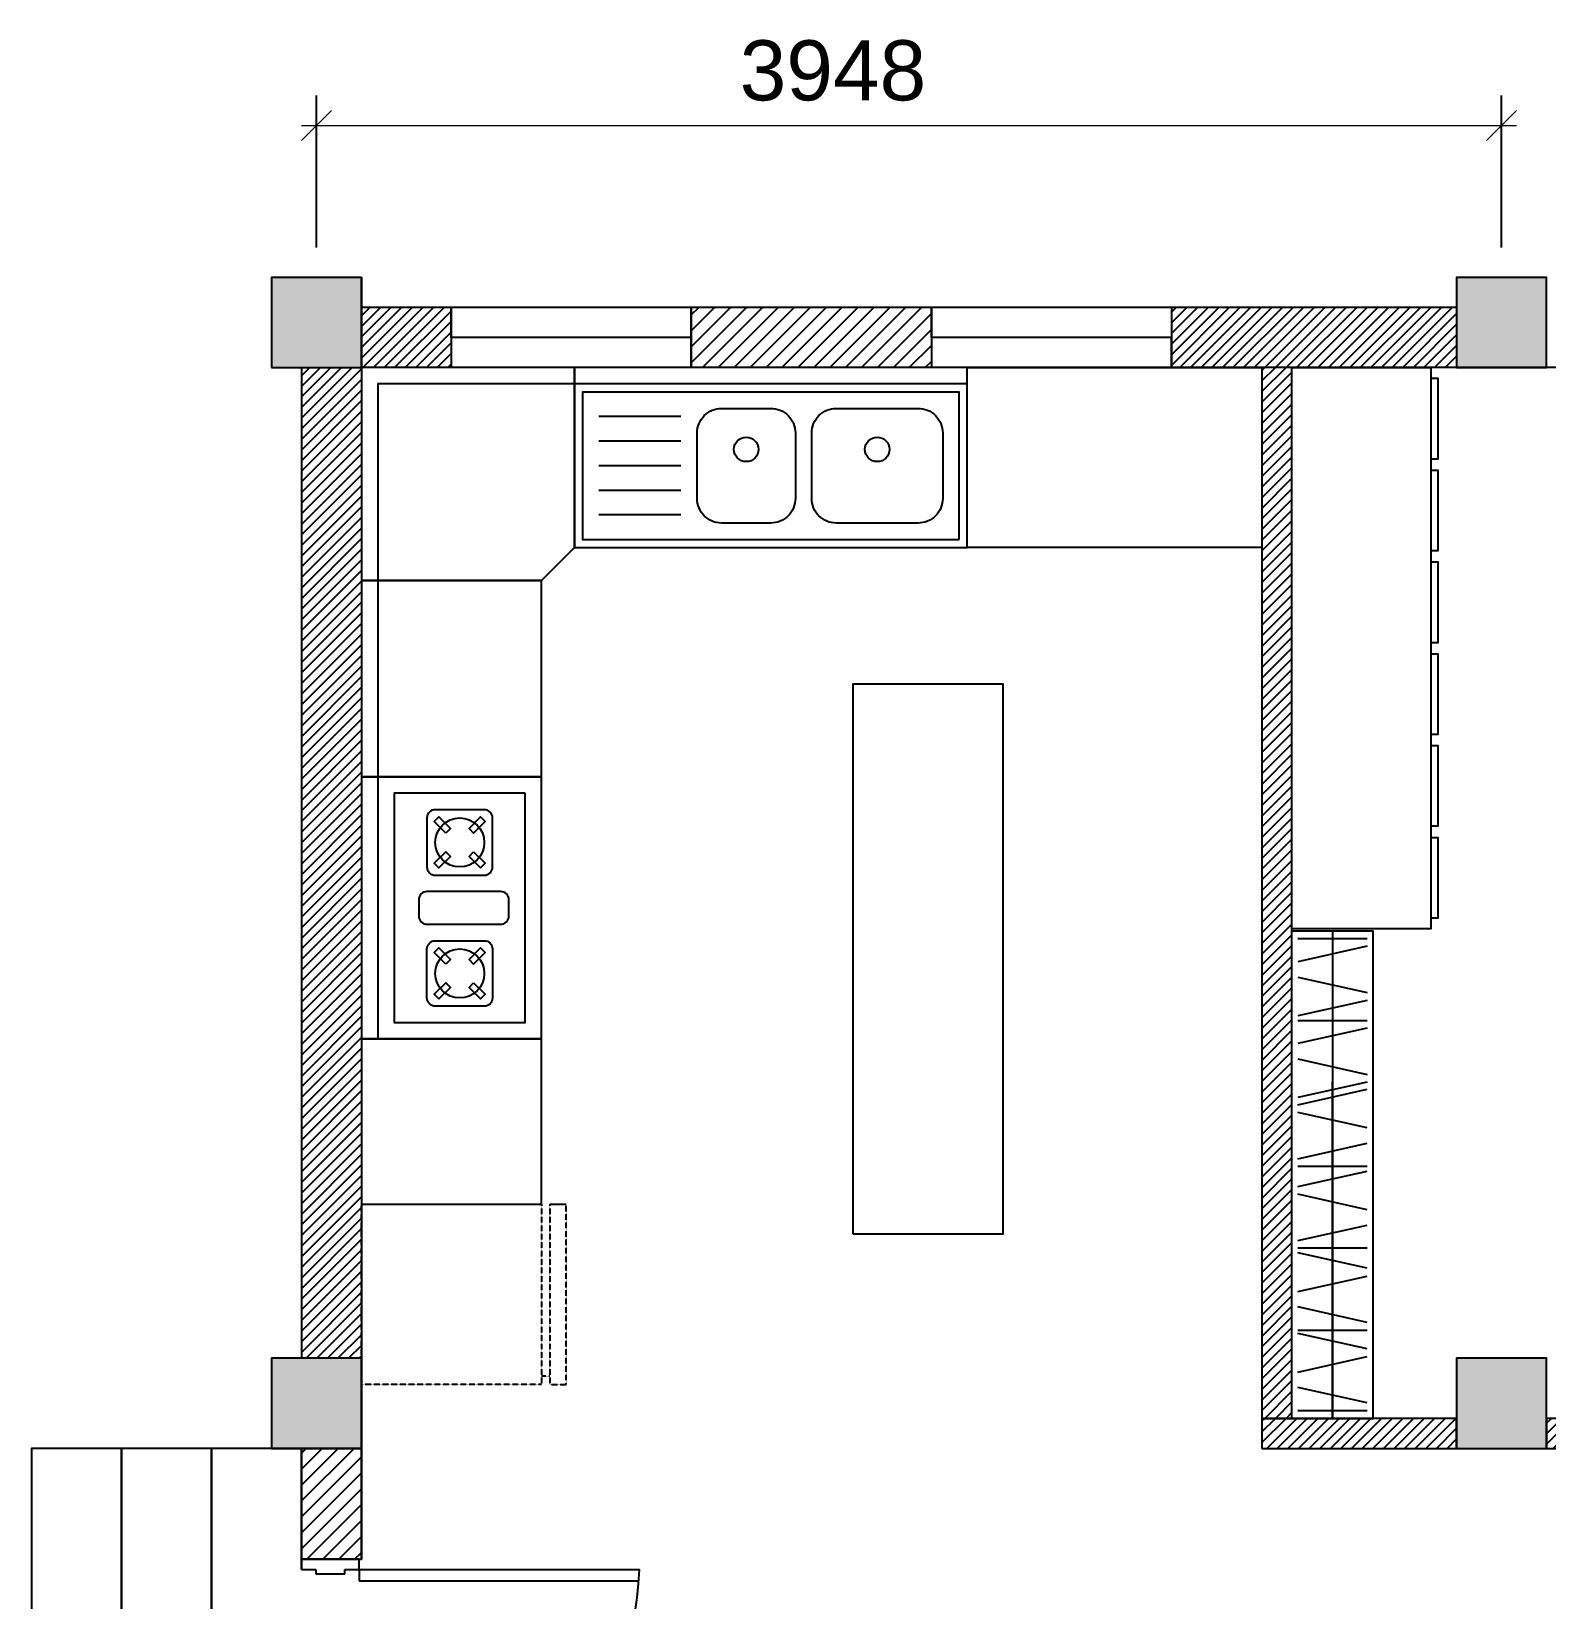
# Model space of a CAD drawing. Header units: millimetres. Extents: x 2361 to 18711, y 31828 to 42097.
# Drawn here: x 2361 to 7410, y 36874 to 42097 of the extents above; entities that cross this region are included whole.
import ezdxf

# ---------------------------------------------------------------- set-up
doc = ezdxf.new("R2010")
doc.units = ezdxf.units.MM
doc.header["$MEASUREMENT"] = 0
doc.linetypes.add('HIDDEN', pattern=[0.375, 0.25, -0.125])
doc.layers.add('A-Door', color=150, linetype='Continuous')
doc.layers.add('NOI THAT', color=42, linetype='Continuous')
doc.styles.get("Standard").update_dxf_attribs({"font": 'arial.ttf'})
doc.dimstyles.new('1-100', dxfattribs={"dimscale": 100, "dimtxt": 2, "dimasz": 1, "dimexe": 1, "dimexo": 1, "dimgap": 0.8, "dimtad": 1, "dimdec": 0, "dimzin": 0, "dimdsep": 46, "dimtxsty": 'Standard', "dimblk": 'OBLIQUE', "dimcen": 0.09, "dimdle": 0.5, "dimclrd": 3, "dimadec": 0, "dimazin": 0, "dimtfac": 1, "dimtdec": 0, "dimtofl": 0, "dimtmove": 0, "dimatfit": 3, "dimldrblk": 'OBLIQUE', "dimfxl": 1, "dimtolj": 1, "dimtzin": 0, "dimlwd": 5, "dimarcsym": 0})

# ---------------------------------------------------------------- blocks, each defined once
blk = doc.blocks.new('DRESSER2X0_5M')
at = {"linetype": 'Continuous'}
for points in [[(38.5, 495.2), (38.5, 520), (326, 520), (326, 495.2)], [(365.6, 495.2), (365.6, 520), (653.1, 520), (653.1, 495.2)], [(692.7, 495.2), (692.7, 520), (980.2, 520), (980.2, 495.2)], [(1019.7, 495.2), (1019.7, 520), (1307.2, 520), (1307.2, 495.2)], [(1346.8, 495.2), (1346.8, 520), (1634.3, 520), (1634.3, 495.2)], [(1673.9, 495.2), (1673.9, 520), (1961.4, 520), (1961.4, 495.2)]]:
    blk.add_lwpolyline(points, dxfattribs=at)
blk.add_lwpolyline([(0, 0), (0, 495.2), (2000, 495.2), (2000, 0)], close=True, dxfattribs=at)
blk = doc.blocks.new('CLOSETROD0_6M')
at = {"linetype": 'Continuous'}
for p, q in [((-228.6, 457.2), (228.6, 558.8)), ((0, 0), (0, 609.6)), ((228.6, 304.8), (-228.6, 406.4)), ((-228.6, 101.6), (228.6, 203.2)), ((228.6, 50.8), (-228.6, 50.8))]:
    blk.add_line(p, q, dxfattribs=at)
blk = doc.blocks.new('5zaneh')
for p, q in [((0, 0), (0, -0.5)), ((0, 0), (3, 0)), ((3, 0), (3, -0.5)), ((3.0038, -0.25), (0.0038, -0.25)), ((0, -0.5), (3, -0.5))]:
    blk.add_line(p, q)
at = {"color": 7, "linetype": 'Continuous'}
for p, xscale, yscale, zscale, rotation in [((0, -0.25), -0.000935039370119739, 0.0009350393700628956, 0.0009350393700808471, 270), ((0.4959, -0.25), -0.000935039370119739, 0.0009350393700628956, 0.0009350393700808471, 270), ((0.9993, -0.25), 0.000935039370119739, 0.000935039370119739, 0.000935039370119739, 270), ((1.5028, -0.25), 0.000935039370119739, 0.000935039370119739, 0.000935039370119739, 270), ((2.4965, -0.25), 0.000935039370119739, 0.000935039370119739, 0.000935039370119739, 90), ((3, -0.25), 0.000935039370119739, 0.000935039370119739, 0.000935039370119739, 90)]:
    blk.add_blockref('CLOSETROD0_6M', p, dxfattribs=dict(at, xscale=xscale, yscale=yscale, zscale=zscale, rotation=rotation))
blk = doc.blocks.new('AP0B08')
at = {"color": 5}
for p, q in [((72, 96), (72, 1028)), ((0, 96), (0, -96)), ((33.6, 96), (0, 96)), ((33.6, 48), (33.6, 96)), ((48, 48), (33.6, 48)), ((48, -48), (48, 48)), ((33.6, -96), (33.6, -48)), ((33.6, -48), (48, -48)), ((0, -96), (33.6, -96))]:
    blk.add_line(p, q, dxfattribs=at)
blk.add_lwpolyline([(33.6, 96), (33.6, 1028.8, -0.396451), (966.4, 96, -0.396451)], format="xyb", dxfattribs=at)
blk.add_lwpolyline([(33.6, 96), (72, 96)], dxfattribs=at)
blk.add_lwpolyline([(1000, 96), (1000, -96), (966.4, -96), (966.4, -48), (952, -48), (952, 48), (966.4, 48), (966.4, 96)], close=True, dxfattribs=at)
blk = doc.blocks.new('_Oblique')
at = {"color": 0, "linetype": 'ByBlock', "lineweight": -2}
blk.add_line((-0.5, -0.5), (0.5, 0.5), dxfattribs=at)
blk = doc.blocks.new('*D47')
at = {"color": 0, "lineweight": -2, "transparency": 16777216}
for p, q in [((3311.4, 41377.7), (3311.4, 41883.8)), ((7259.9, 41377.7), (7259.9, 41883.8)), ((11109.9, 32577.7), (11109.9, 32026.8)), ((11409.9, 32577.7), (11409.9, 32026.8))]:
    blk.add_line(p, q, dxfattribs=at)
at = {"color": 3, "lineweight": 5, "transparency": 16777216}
for p, q in [((3261.4, 41783.8), (7309.9, 41783.8)), ((11059.9, 32126.8), (11409.9, 32126.8)), ((11409.9, 32126.8), (12220, 32126.8))]:
    blk.add_line(p, q, dxfattribs=at)
at = {"layer": 'Defpoints', "color": 0, "transparency": 16777216}
for p in [(7259.9, 41783.8), (3311.4, 41277.7), (7259.9, 41277.7), (11109.9, 32677.7), (11409.9, 32677.7), (11409.9, 32126.8)]:
    blk.add_point(p, dxfattribs=at)
at = {"color": 3, "lineweight": 5, "transparency": 16777216, "xscale": 100, "yscale": 100, "zscale": 100, "rotation": 180}
for p in [(3311.4, 41783.8), (11109.9, 32126.8)]:
    blk.add_blockref('_Oblique', p, dxfattribs=at)
at = {"color": 3, "lineweight": 5, "transparency": 16777216, "xscale": 100, "yscale": 100, "zscale": 100}
for p in [(7259.9, 41783.8), (11409.9, 32126.8)]:
    blk.add_blockref('_Oblique', p, dxfattribs=at)
at = {"color": 0, "transparency": 16777216, "char_height": 200, "attachment_point": 5}
for s, insert in [('\\A1;3948', (5032.1, 41966)), ('\\A1;300', (11919.5, 32308.9))]:
    blk.add_mtext(s, dxfattribs=dict(at, insert=insert))

msp = doc.modelspace()

# ---------------------------------------------------------------- hatches: boundary and pattern name
at = {"true_color": 0xffffff}
h = msp.add_hatch(color=7, dxfattribs=at)
h.dxf.hatch_style = 1
h.paths.add_polyline_path([(3461.4, 41277.7), (3161.4, 41277.7), (3161.4, 40977.7), (3461.4, 40977.7)])
h = msp.add_hatch(color=7, dxfattribs=at)
h.dxf.hatch_style = 1
h.paths.add_polyline_path([(7409.9, 41277.7), (7109.9, 41277.7), (7109.9, 40977.7), (7409.9, 40977.7)])
h = msp.add_hatch(dxfattribs=at)
h.set_pattern_fill('ANSI31', scale=200)
h.paths.add_polyline_path([(3759.9, 41177.7), (3461.4, 41177.7), (3461.4, 40977.7), (3759.9, 40977.7)])
h = msp.add_hatch(dxfattribs=at)
h.set_pattern_fill('ANSI31', scale=300)
h.paths.add_polyline_path([(14141.1, 32977.7), (13472.1, 32977.7), (13472.1, 32777.7), (14141.1, 32777.7)])
h.paths.add_polyline_path([(11109.9, 41177.7), (10913.9, 41177.7), (10913.9, 40977.7), (11109.9, 40977.7)])
h.paths.add_polyline_path([(5359.9, 41177.7), (4559.9, 41177.7), (4559.9, 40977.7), (5359.9, 40977.7)])
h = msp.add_hatch(dxfattribs=at)
h.set_pattern_fill('ANSI31', scale=200)
h.paths.add_polyline_path([(7109.9, 41177.7), (6359.9, 41177.7), (6159.9, 41177.7), (6159.9, 40977.7), (6461.4, 40977.7), (6461.4, 40977.7), (6561.4, 40977.7), (7109.9, 40977.7)])
h = msp.add_hatch(dxfattribs=at)
h.set_pattern_fill('ANSI31', scale=200)
h.paths.add_polyline_path([(3461.4, 40977.7), (3261.4, 40977.7), (3261.4, 37677.7), (3461.4, 37677.7), (3461.4, 38191)])
h = msp.add_hatch(dxfattribs=at)
h.set_pattern_fill('ANSI31', scale=200)
h.paths.add_polyline_path([(6561.4, 39101.4), (6561.4, 40977.7), (6461.4, 40977.7), (6461.4, 40377.7), (6461.4, 37477.7), (6561.4, 37477.7)])
h = msp.add_hatch(color=7, dxfattribs=at)
h.dxf.hatch_style = 1
h.paths.add_polyline_path([(3461.4, 37677.7), (3161.4, 37677.7), (3161.4, 37377.7), (3461.4, 37377.7)])
h = msp.add_hatch(color=7, dxfattribs=at)
h.dxf.hatch_style = 1
h.paths.add_polyline_path([(7409.9, 37677.7), (7109.9, 37677.7), (7109.9, 37377.7), (7409.9, 37377.7)])
h = msp.add_hatch(dxfattribs=at)
h.set_pattern_fill('ANSI31', scale=200)
h.paths.add_polyline_path([(7109.9, 37477.7), (6461.4, 37477.7), (6461.4, 37377.7), (7109.9, 37377.7)])
h = msp.add_hatch(dxfattribs=at)
h.set_pattern_fill('ANSI31', scale=200)
h.paths.add_polyline_path([(9809.9, 37477.7), (7409.9, 37477.7), (7409.9, 37377.7), (9809.9, 37377.7)])
h = msp.add_hatch(dxfattribs=at)
h.set_pattern_fill('ANSI31', scale=300)
h.paths.add_polyline_path([(3461.4, 37377.7), (3261.4, 37377.7), (3261.4, 37008.3), (3453.4, 37008.3), (3461.4, 37008.3)])

# ---------------------------------------------------------------- linework, layer by layer
for p, q in [((3461.4, 41277.7), (3461.4, 37008.3)), ((5479.6, 40923.2), (4170.5, 40923.2)), ((3516, 40268.6), (3516, 39614.1)), ((3516, 39614.1), (3516, 38741.4)), ((3261.4, 36974.7), (3261.4, 37377.7))]:
    msp.add_line(p, q)
at = {"color": 242, "true_color": 0xcd2027}
for p, q in [((3759.9, 41077.7), (3759.9, 41177.7)), ((3759.9, 41177.7), (3759.9, 40977.7)), ((4559.9, 40977.7), (4559.9, 41177.7)), ((4559.9, 41177.7), (4559.9, 40977.7)), ((4559.9, 41177.7), (4559.9, 40977.7)), ((5359.9, 41077.7), (5359.9, 41177.7)), ((5359.9, 41177.7), (5359.9, 40977.7)), ((6159.9, 41177.7), (6159.9, 40977.7)), ((6159.9, 41177.7), (6159.9, 40977.7)), ((4559.9, 41077.7), (3759.9, 41077.7)), ((4559.9, 40977.7), (4559.9, 41077.7)), ((4559.9, 40977.7), (4559.9, 41077.7)), ((6159.9, 41077.7), (5359.9, 41077.7)), ((6159.9, 40977.7), (6159.9, 41077.7)), ((6159.9, 40977.7), (6159.9, 41077.7))]:
    msp.add_line(p, q, dxfattribs=at)
at = {"color": 3}
for p, q in [((7109.9, 41177.7), (6359.9, 41177.7)), ((15259.9, 40977.7), (3461.4, 40977.7)), ((3461.4, 40977.7), (3461.4, 37008.3)), ((6461.4, 37477.7), (6461.4, 37377.7)), ((3261.4, 36974.7), (3261.4, 37377.7))]:
    msp.add_line(p, q, dxfattribs=at)
at = {"color": 31, "true_color": 0xfecc66}
msp.add_line((4088.7, 38191), (4143.3, 38191), dxfattribs=at)
at = {"color": 3}
for points in [[(3161.4, 40977.7), (3461.4, 40977.7), (3461.4, 41277.7), (3161.4, 41277.7)], [(7109.9, 40977.7), (7409.9, 40977.7), (7409.9, 41277.7), (7109.9, 41277.7)], [(6461.4, 37477.7), (6561.4, 37477.7), (6561.4, 40977.7), (6461.4, 40977.7)], [(3161.4, 37377.7), (3461.4, 37377.7), (3461.4, 37677.7), (3161.4, 37677.7)], [(7109.9, 37377.7), (7409.9, 37377.7), (7409.9, 37677.7), (7109.9, 37677.7)], [(3261.4, 37008.3), (3461.4, 37008.3), (3461.4, 37377.7), (3261.4, 37377.7)]]:
    msp.add_lwpolyline(points, close=True, dxfattribs=at)
for points in [[(7109.9, 41177.7), (3461.4, 41177.7)], [(3261.4, 40977.7), (3261.4, 37677.7)], [(6461.4, 37377.7), (7109.9, 37377.7), (7109.9, 37477.7), (6461.4, 37477.7)], [(9809.9, 37477.7), (7409.9, 37477.7), (7409.9, 37377.7), (9809.9, 37377.7)]]:
    msp.add_lwpolyline(points, dxfattribs=at)
for points in [[(4170.5, 40377.7), (4170.5, 40977.7), (3461.4, 40977.7), (3461.4, 40268.6), (4061.4, 40268.6)], [(5479.6, 40377.7), (5479.6, 40977.7), (4170.5, 40977.7), (4170.5, 40377.7)], [(5479.6, 40977.7), (6461.4, 40977.7), (6461.4, 40377.7), (5479.6, 40377.7)], [(4061.4, 40268.6), (3461.4, 40268.6), (3461.4, 39614.1), (4061.4, 39614.1)], [(5099.5, 38090.8), (5099.5, 39923.9), (5598.6, 39923.9), (5598.6, 38090.8)], [(4061.4, 39614.1), (3461.4, 39614.1), (3461.4, 38741.4), (4061.4, 38741.4)], [(4061.4, 38741.4), (3461.4, 38741.4), (3461.4, 38191), (4061.4, 38191)], [(2661.4, 37377.7), (2361.4, 37377.7), (2361.4, 35463), (2661.4, 35463)], [(2961.4, 37377.7), (2661.4, 37377.7), (2661.4, 35463), (2961.4, 35463)]]:
    msp.add_lwpolyline(points, close=True)
for points in [[(4170.5, 40923.2), (3516, 40923.2), (3516, 40268.6)], [(3261.4, 37377.7), (3261.4, 37377.7), (2961.4, 37377.7), (2961.4, 35463), (3261.4, 35463)]]:
    msp.add_lwpolyline(points)
at = {"layer": 'NOI THAT'}
for p, q in [((4525.1, 40814.1), (4252.4, 40814.1)), ((4525.1, 40732.3), (4252.4, 40732.3)), ((4525.1, 40732.3), (4252.4, 40732.3)), ((4525.1, 40650.5), (4252.4, 40650.5)), ((4525.1, 40568.6), (4252.4, 40568.6)), ((4525.1, 40486.8), (4252.4, 40486.8))]:
    msp.add_line(p, q, dxfattribs=at)
at = {"layer": 'NOI THAT', "linetype": 'HIDDEN'}
for p, q in [((4088.7, 38191), (4088.7, 37591)), ((4143.3, 37591), (4143.3, 38191)), ((4088.7, 37618.3), (4061.4, 37618.3)), ((4088.7, 37591), (4143.3, 37591))]:
    msp.add_line(p, q, dxfattribs=at)
at = {"layer": 'NOI THAT'}
for points in [[(5452.4, 40405), (5452.4, 40895.9), (4197.8, 40895.9), (4197.8, 40405)], [(4006.9, 39559.6), (3570.5, 39559.6), (3570.5, 38795.9), (4006.9, 38795.9)], [(3742.4, 39426.8), (3703.9, 39465.3), (3719.3, 39480.8), (3757.9, 39442.2)], [(3835, 39426.8), (3873.6, 39465.3), (3858.1, 39480.8), (3819.6, 39442.2)], [(3742.4, 39365.1), (3703.9, 39326.5), (3719.3, 39311.1), (3757.9, 39349.6)], [(3835, 39365.1), (3873.6, 39326.5), (3858.1, 39311.1), (3819.6, 39349.6)], [(3742.4, 38990.4), (3703.9, 39029), (3719.3, 39044.4), (3757.9, 39005.8)], [(3835, 38990.4), (3873.6, 39029), (3858.1, 39044.4), (3819.6, 39005.8)], [(3742.4, 38928.7), (3703.9, 38890.1), (3719.3, 38874.7), (3757.9, 38913.3)], [(3835, 38928.7), (3873.6, 38890.1), (3858.1, 38874.7), (3819.6, 38913.3)]]:
    msp.add_lwpolyline(points, close=True, dxfattribs=at)
for points in [[(4825.1, 40841.4, -0.414214), (4906.9, 40759.6), (4906.9, 40541.4, -0.414214), (4825.1, 40459.6), (4661.4, 40459.6, -0.414214), (4579.6, 40541.4), (4579.6, 40759.6, -0.414214), (4661.4, 40841.4)], [(5316, 40841.4, -0.414214), (5397.8, 40759.6), (5397.8, 40541.4, -0.414214), (5316, 40459.6), (5043.3, 40459.6, -0.414214), (4961.4, 40541.4), (4961.4, 40759.6, -0.414214), (5043.3, 40841.4)], [(3897.8, 39314.1), (3897.8, 39477.7, 0.414214), (3870.5, 39505), (3706.9, 39505, 0.414214), (3679.6, 39477.7), (3679.6, 39314.1, 0.414214), (3706.9, 39286.8), (3870.5, 39286.8, 0.414214)], [(3952.4, 39150.5), (3952.4, 39205, 0.414214), (3925.1, 39232.3), (3679.6, 39232.3, 0.414214), (3652.4, 39205), (3652.4, 39150.5, 0.414214), (3679.6, 39123.2), (3925.1, 39123.2, 0.414214)], [(3897.8, 39041.4), (3897.8, 38877.7, -0.414214), (3870.5, 38850.5), (3706.9, 38850.5, -0.414214), (3679.6, 38877.7), (3679.6, 39041.4, -0.414214), (3706.9, 39068.6), (3870.5, 39068.6, -0.414214)]]:
    msp.add_lwpolyline(points, format="xyb", close=True, dxfattribs=at)
at = {"layer": 'NOI THAT', "linetype": 'HIDDEN'}
msp.add_lwpolyline([(3461.4, 38191), (4061.4, 38191), (4061.4, 37591), (3461.4, 37591)], close=True, dxfattribs=at)
at = {"layer": 'NOI THAT'}
for centre, radius in [((4743.3, 40705), 40.9), ((5179.6, 40705), 40.9), ((3788.7, 39395.9), 81.8), ((3788.7, 38959.6), 81.8)]:
    msp.add_circle(centre, radius, dxfattribs=at)

# ---------------------------------------------------------------- block references
for name, p, xscale, yscale, zscale, rotation in [('DRESSER2X0_5M', (6561.4, 40977.7), 0.9350393665954471, 0.9350393665954471, 0.9350393665954471, 270), ('5zaneh', (6561.4, 37477.7), 541.2263414178635, 541.2263414178635, 541.2263414178635, 90)]:
    msp.add_blockref(name, p, dxfattribs=dict(xscale=xscale, yscale=yscale, zscale=zscale, rotation=rotation))
at = {"layer": 'A-Door', "color": 5, "rotation": 270}
msp.add_blockref('AP0B08', (3357.4, 37008.3), dxfattribs=at)

# ---------------------------------------------------------------- dimensions: what is measured, and where the dimension line sits
dim = msp.add_linear_dim(base=(7259.876, 41783.8427), p1=(3311.4491, 41277.7362), p2=(7259.876, 41277.7279), dimstyle='1-100')
dim.commit()
dim.dimension.update_dxf_attribs({"geometry": '*D47', "text_midpoint": (5032.0531, 41783.8427), "dimtype": 160})
at = {"color": 2}
dim = msp.add_linear_dim(base=(11409.9, 32126.8), p1=(11109.9, 32677.7), p2=(11409.9, 32677.7), dimstyle='1-100', dxfattribs=at)
dim.commit()
dim.dimension.update_dxf_attribs({"geometry": '*D47', "text_midpoint": (11919.5, 32126.8), "dimtype": 160})

doc.saveas('drawing.dxf')
